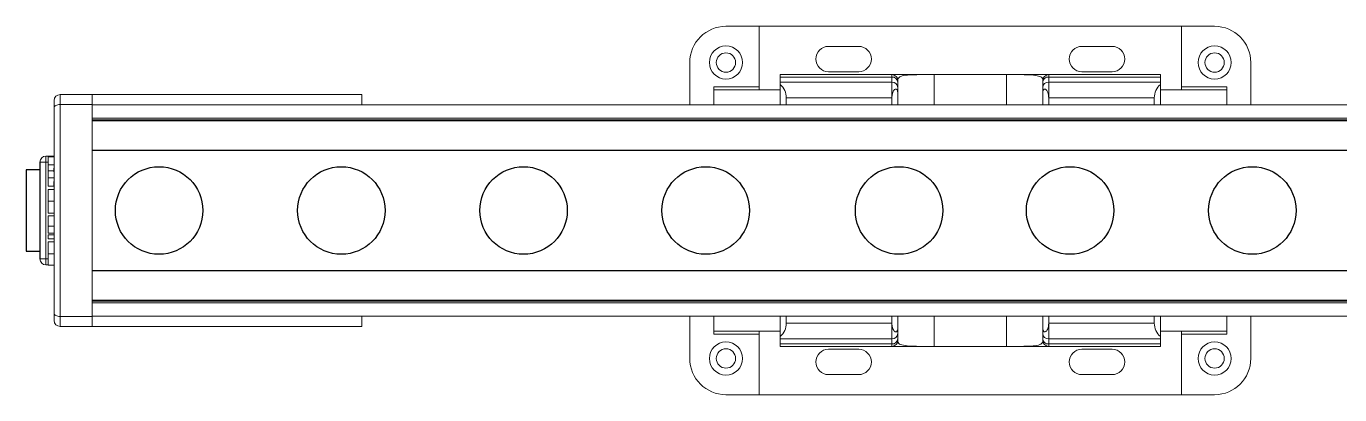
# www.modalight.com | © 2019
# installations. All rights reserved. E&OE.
# Model space of a CAD drawing. Header units: inches. Extents: x 0 to 17, y 0 to 10.3.
# Drawn here: x 0.03 to 8.52, y 0 to 2.38 of the extents above; entities that cross this region are included whole.
import ezdxf

# ---------------------------------------------------------------- set-up
doc = ezdxf.new("R2010")
doc.units = ezdxf.units.IN
doc.header["$MEASUREMENT"] = 0
doc.layers.add('MCG', color=7, linetype='Continuous')

msp = doc.modelspace()

# ---------------------------------------------------------------- linework, layer by layer
at = {"layer": 'MCG', "linetype": 'Continuous', "lineweight": 15}
for p, q in [((4.550118, 2.377965), (4.764524, 2.377965)), ((4.764524, 2.377965), (4.764524, 1.988135)), ((7.493337, 2.377965), (4.764524, 2.377965)), ((7.493337, 2.377965), (7.493337, 1.988135)), ((7.707743, 2.377965), (7.493337, 2.377965)), ((5.407744, 2.248577), (5.212829, 2.248577)), ((6.850117, 2.248577), (7.045032, 2.248577)), ((4.31622, 1.871185), (4.31622, 2.144067)), ((7.941641, 2.144067), (7.941641, 1.871185)), ((4.900965, 2.066101), (5.622151, 2.066101)), ((4.900965, 2.050432), (4.900965, 2.066101)), ((4.900965, 2.050432), (5.622151, 2.050432)), ((4.900965, 2.017264), (4.900965, 2.050432)), ((5.212829, 2.084848), (5.407744, 2.084848)), ((5.895032, 2.066101), (5.622151, 2.066101)), ((5.622151, 2.066101), (5.622151, 2.050432)), ((5.622151, 2.050432), (5.622151, 2.017264)), ((6.362829, 2.066101), (5.895032, 2.066101)), ((5.895032, 2.066101), (5.895032, 1.871185)), ((6.63571, 2.066101), (6.362829, 2.066101)), ((6.362829, 1.871185), (6.362829, 2.066101)), ((6.63571, 2.066101), (6.63571, 2.050432)), ((7.356896, 2.066101), (6.63571, 2.066101)), ((6.63571, 2.050432), (6.63571, 2.017264)), ((7.356896, 2.050432), (6.63571, 2.050432)), ((7.045032, 2.084848), (6.850117, 2.084848)), ((7.356896, 2.050432), (7.356896, 2.066101)), ((7.356896, 2.017264), (7.356896, 2.050432)), ((4.764524, 1.988135), (4.472152, 1.988135)), ((4.472152, 1.968643), (4.472152, 1.988135)), ((4.472152, 1.968643), (4.472152, 1.871185)), ((4.900965, 1.968643), (4.472152, 1.968643)), ((4.764524, 1.968643), (4.764524, 1.988135)), ((4.900965, 2.003151), (4.900965, 2.017264)), ((4.900965, 2.017264), (5.622151, 2.017264)), ((4.900965, 1.871185), (4.900965, 2.003151)), ((5.622151, 2.017264), (5.622151, 1.915983)), ((5.661134, 2.034339), (5.661134, 2.027118)), ((5.661134, 2.016672), (5.661134, 2.027118)), ((5.661134, 1.983503), (5.661134, 2.016672)), ((5.661134, 1.915983), (5.661134, 1.983503)), ((6.596727, 2.027118), (6.596727, 2.034339)), ((6.596727, 2.016672), (6.596727, 2.027118)), ((6.596727, 1.983503), (6.596727, 2.016672)), ((6.596727, 1.915983), (6.596727, 1.983503)), ((6.63571, 2.017264), (6.63571, 1.915983)), ((7.356896, 2.017264), (6.63571, 2.017264)), ((7.356896, 2.003151), (7.356896, 2.017264)), ((7.356896, 1.871185), (7.356896, 2.003151)), ((7.356896, 1.968643), (7.785709, 1.968643)), ((7.493337, 1.988135), (7.785709, 1.988135)), ((7.493337, 1.968643), (7.493337, 1.988135)), ((7.785709, 1.968643), (7.785709, 1.988135)), ((7.785709, 1.968643), (7.785709, 1.871185)), ((0.209302, 1.852742), (0.209302, 1.898525)), ((0.248285, 1.937508), (0.248285, 1.873412)), ((0.248285, 1.937508), (0.454895, 1.937508)), ((0.248285, 1.873412), (0.248285, 0.504656)), ((0.454895, 1.873412), (0.248285, 1.873412)), ((0.454895, 1.937508), (0.454895, 1.873412)), ((2.197437, 1.937508), (0.454895, 1.937508)), ((0.454895, 0.504656), (0.454895, 1.873412)), ((0.454895, 1.871185), (11.91593, 1.871185)), ((2.197437, 1.871185), (2.197437, 1.937508)), ((4.939948, 1.915983), (5.622151, 1.915983)), ((4.939948, 1.871185), (4.939948, 1.915983)), ((5.622151, 1.871185), (5.622151, 1.915983)), ((5.661134, 1.871185), (5.661134, 1.915983)), ((6.596727, 1.871185), (6.596727, 1.915983)), ((6.63571, 1.871185), (6.63571, 1.915983)), ((7.317913, 1.915983), (6.63571, 1.915983)), ((7.317913, 1.871185), (7.317913, 1.915983)), ((0.209302, 0.525326), (0.209302, 1.852742)), ((0.454895, 1.784205), (11.91593, 1.784205)), ((11.91593, 1.773728), (0.454895, 1.773728)), ((0.454895, 1.773706), (11.91593, 1.773706)), ((0.454895, 1.767555), (11.91593, 1.767555)), ((0.156675, 1.500898), (0.156675, 1.539881)), ((0.209302, 1.539881), (0.156675, 1.539881)), ((0.170319, 1.536034), (0.209302, 1.536034)), ((0.156675, 1.500898), (0.117692, 1.500898)), ((0.156675, 0.87717), (0.156675, 1.500898)), ((0.156675, 1.500898), (0.170319, 1.500898)), ((0.170319, 1.483138), (0.209302, 1.483138)), ((0.170319, 1.444303), (0.209302, 1.444303)), ((0.207634, 1.461915), (0.209302, 1.461915)), ((0.209302, 1.460247), (0.207634, 1.461915)), ((0.207634, 1.438092), (0.207634, 1.461915)), ((0.170319, 1.399209), (0.209302, 1.399209)), ((0.209302, 1.439761), (0.207634, 1.438092)), ((0.209302, 1.438092), (0.207634, 1.438092)), ((0.207634, 1.375354), (0.209302, 1.376265)), ((0.209302, 1.374364), (0.207634, 1.375354)), ((0.207634, 1.349298), (0.207634, 1.375354)), ((0.170319, 1.347018), (0.209302, 1.347018)), ((0.170319, 1.324449), (0.209302, 1.324449)), ((0.170319, 1.323788), (0.209302, 1.323788)), ((0.209302, 1.350966), (0.207634, 1.349298)), ((0.209302, 1.349298), (0.207634, 1.349298)), ((0.170319, 1.248631), (0.209302, 1.248631)), ((0.170319, 1.172107), (0.209302, 1.172107)), ((0.170319, 1.15518), (0.209302, 1.15518)), ((0.170319, 1.088487), (0.209302, 1.088487)), ((0.170319, 1.041674), (0.209302, 1.041674)), ((0.170319, 1.032626), (0.170319, 1.03105)), ((0.170319, 1.03105), (0.209302, 1.03105)), ((0.170319, 1.03105), (0.170319, 1.00566)), ((0.170319, 1.00566), (0.209302, 1.00566)), ((0.170319, 0.985912), (0.209302, 0.985912)), ((0.156675, 0.87717), (0.117692, 0.87717)), ((0.156675, 0.87717), (0.156675, 0.838187)), ((0.170319, 0.87717), (0.156675, 0.87717)), ((0.170319, 0.909433), (0.209302, 0.909433)), ((0.156675, 0.838187), (0.170319, 0.838187)), ((0.170319, 0.836391), (0.209302, 0.836391)), ((0.454895, 0.61041), (11.91593, 0.61041)), ((0.454895, 0.604259), (11.91593, 0.604259)), ((0.454895, 0.604237), (11.91593, 0.604237)), ((0.209302, 0.479543), (0.209302, 0.525326)), ((11.91593, 0.59376), (0.454895, 0.59376)), ((0.248285, 0.504656), (0.454895, 0.504656)), ((0.248285, 0.504656), (0.248285, 0.44056)), ((0.454895, 0.44056), (0.248285, 0.44056)), ((11.91593, 0.506779), (0.454895, 0.506779)), ((0.454895, 0.504656), (0.454895, 0.44056)), ((2.197437, 0.44056), (0.454895, 0.44056)), ((2.197437, 0.506779), (2.197437, 0.44056)), ((4.31622, 0.233898), (4.31622, 0.506779)), ((4.472152, 0.506779), (4.472152, 0.409322)), ((4.900965, 0.374813), (4.900965, 0.506779)), ((4.939948, 0.461982), (4.939948, 0.506779)), ((4.939948, 0.461982), (5.622151, 0.461982)), ((5.622151, 0.461982), (5.622151, 0.506779)), ((5.622151, 0.461982), (5.622151, 0.360701)), ((5.661134, 0.461982), (5.661134, 0.506779)), ((5.661134, 0.394462), (5.661134, 0.461982)), ((5.895032, 0.506779), (5.895032, 0.311864)), ((6.362829, 0.311864), (6.362829, 0.506779)), ((6.596727, 0.461982), (6.596727, 0.506779)), ((6.596727, 0.394462), (6.596727, 0.461982)), ((6.63571, 0.461982), (6.63571, 0.506779)), ((6.63571, 0.461982), (6.63571, 0.360701)), ((7.317913, 0.461982), (6.63571, 0.461982)), ((7.317913, 0.461982), (7.317913, 0.506779)), ((7.356896, 0.374813), (7.356896, 0.506779)), ((7.785709, 0.506779), (7.785709, 0.409322)), ((7.941641, 0.506779), (7.941641, 0.233898)), ((4.472152, 0.409322), (4.472152, 0.38983)), ((4.472152, 0.409322), (4.900965, 0.409322)), ((4.764524, 0.38983), (4.472152, 0.38983)), ((4.764524, 0.38983), (4.764524, 0.409322)), ((4.764524, 0), (4.764524, 0.38983)), ((4.900965, 0.360701), (4.900965, 0.374813)), ((4.900965, 0.360701), (5.622151, 0.360701)), ((4.900965, 0.327532), (4.900965, 0.360701)), ((5.622151, 0.360701), (5.622151, 0.327532)), ((5.661134, 0.361293), (5.661134, 0.394462)), ((5.661134, 0.350847), (5.661134, 0.361293)), ((5.661134, 0.350847), (5.661134, 0.343626)), ((6.596727, 0.361293), (6.596727, 0.394462)), ((6.596727, 0.350847), (6.596727, 0.361293)), ((6.596727, 0.343626), (6.596727, 0.350847)), ((7.356896, 0.360701), (6.63571, 0.360701)), ((6.63571, 0.360701), (6.63571, 0.327532)), ((7.785709, 0.409322), (7.356896, 0.409322)), ((7.356896, 0.360701), (7.356896, 0.374813)), ((7.356896, 0.327532), (7.356896, 0.360701)), ((7.493337, 0.38983), (7.493337, 0.409322)), ((7.493337, 0), (7.493337, 0.38983)), ((7.493337, 0.38983), (7.785709, 0.38983)), ((7.785709, 0.409322), (7.785709, 0.38983)), ((4.900965, 0.327532), (5.622151, 0.327532)), ((4.900965, 0.311864), (4.900965, 0.327532)), ((4.900965, 0.311864), (5.622151, 0.311864)), ((5.407744, 0.293117), (5.212829, 0.293117)), ((5.622151, 0.327532), (5.622151, 0.311864)), ((5.622151, 0.311864), (5.895032, 0.311864)), ((5.895032, 0.311864), (6.362829, 0.311864)), ((6.362829, 0.311864), (6.63571, 0.311864)), ((7.356896, 0.327532), (6.63571, 0.327532)), ((6.63571, 0.327532), (6.63571, 0.311864)), ((7.356896, 0.311864), (6.63571, 0.311864)), ((6.850117, 0.293117), (7.045032, 0.293117)), ((7.356896, 0.311864), (7.356896, 0.327532)), ((5.212829, 0.129388), (5.407744, 0.129388)), ((7.045032, 0.129388), (6.850117, 0.129388)), ((4.550118, 0), (4.764524, 0)), ((4.764524, 0), (7.493337, 0)), ((7.707743, 0), (7.493337, 0))]:
    msp.add_line(p, q, dxfattribs=at)
at = {"layer": 'MCG'}
for p, q in [((0.454895, 1.578864), (11.91593, 1.578864)), ((0.117692, 1.451195), (0.029195, 1.451195)), ((0.029195, 1.451195), (0.029195, 0.926873)), ((0.117692, 1.500898), (0.117692, 0.87717)), ((0.029195, 0.926873), (0.117692, 0.926873)), ((11.91593, 0.799204), (0.454895, 0.799204))]:
    msp.add_line(p, q, dxfattribs=at)
at = {"layer": 'MCG', "linetype": 'Continuous', "lineweight": 15, "flags": 128}
for points in [[(0.248285, 1.873412), (0.24068, 1.873015), (0.233367, 1.871839), (0.226627, 1.869929), (0.22072, 1.867358), (0.215872, 1.864226), (0.21227, 1.860652), (0.210051, 1.856775), (0.209302, 1.852742)], [(0.248285, 0.504656), (0.24068, 0.505053), (0.233367, 0.506229), (0.226627, 0.508139), (0.22072, 0.51071), (0.215872, 0.513842), (0.21227, 0.517416), (0.210051, 0.521293), (0.209302, 0.525326)]]:
    msp.add_lwpolyline(points, dxfattribs=at)
at = {"layer": 'MCG', "linetype": 'Continuous', "lineweight": 15}
for centre, radius in [((4.550118, 2.144067), 0.107203), ((7.707743, 2.144067), 0.107203), ((4.550118, 2.144067), 0.062373), ((7.707743, 2.144067), 0.062373), ((4.550118, 0.233898), 0.107203), ((7.707743, 0.233898), 0.107203), ((4.550118, 0.233898), 0.062373), ((7.707743, 0.233898), 0.062373)]:
    msp.add_circle(centre, radius, dxfattribs=at)
at = {"layer": 'MCG'}
for centre in [(0.887607, 1.189034), (2.064894, 1.189034), (3.242182, 1.189034), (4.41947, 1.189034), (5.668876, 1.189034), (6.774045, 1.189034), (7.951332, 1.189034)]:
    msp.add_circle(centre, 0.282627, dxfattribs=at)
at = {"layer": 'MCG', "linetype": 'Continuous', "lineweight": 15}
for centre, radius, start, end in [((4.550118, 2.144067), 0.233898, 90, 180), ((7.707743, 2.144067), 0.233898, 0, 90), ((5.212829, 2.166712), 0.081864, 90, 270), ((5.407744, 2.166712), 0.081864, 270, 90), ((6.850117, 2.166712), 0.081864, 90, 270), ((7.045032, 2.166712), 0.081864, 270, 90), ((5.622151, 2.027118), 0.038983, 0, 90), ((5.624588, 2.013859), 0.036655, 4.4019497, 93.811261), ((6.63571, 2.027118), 0.038983, 90, 180), ((6.633273, 2.013859), 0.036655, 86.188739, 175.5980503), ((4.822999, 1.915983), 0.116949, 0, 48.1896851), ((5.624588, 1.98069), 0.036655, 4.4019497, 93.811261), ((6.633273, 1.98069), 0.036655, 86.188739, 175.5980503), ((7.434862, 1.915983), 0.116949, 131.8103149, 180), ((0.248285, 1.898525), 0.038983, 90, 180), ((0.156675, 1.500898), 0.038983, 90, 180), ((0.156675, 0.87717), 0.038983, 180, 270), ((0.248285, 0.479543), 0.038983, 180, 270), ((4.822999, 0.461982), 0.116949, 311.8103149, 0), ((7.434862, 0.461982), 0.116949, 180, 228.1896851), ((5.624588, 0.397275), 0.036655, 266.188739, 355.5980503), ((5.624588, 0.364106), 0.036655, 266.188739, 355.5980503), ((5.622151, 0.350847), 0.038983, 270, 0), ((6.633273, 0.397275), 0.036655, 184.4019497, 273.811261), ((6.633273, 0.364106), 0.036655, 184.4019497, 273.811261), ((6.63571, 0.350847), 0.038983, 180, 270), ((5.212829, 0.211253), 0.081864, 90, 270), ((5.407744, 0.211253), 0.081864, 270, 90), ((6.850117, 0.211253), 0.081864, 90, 270), ((7.045032, 0.211253), 0.081864, 270, 90), ((4.550118, 0.233898), 0.233898, 180, 270), ((7.707743, 0.233898), 0.233898, 270, 0)]:
    msp.add_arc(centre, radius, start, end, dxfattribs=at)
for points, knots in [([(5.661134, 2.034339), (5.663525, 2.040657), (5.66831, 2.0533), (5.707073, 2.062355), (5.764837, 2.06579), (5.830891, 2.066112), (5.87591, 2.066104), (5.895032, 2.066101)], [0, 0, 0, 0, 0.21252972, 0.42527149, 0.63417016, 0.84460832, 1, 1, 1, 1]), ([(6.362829, 2.066101), (6.389107, 2.066119), (6.441667, 2.066155), (6.511658, 2.065289), (6.564191, 2.060364), (6.592566, 2.050032), (6.595496, 2.038981), (6.596727, 2.034339)], [0, 0, 0, 0, 0.2129967, 0.42600997, 0.63834824, 0.8481059, 1, 1, 1, 1]), ([(5.622151, 1.915983), (5.622728, 1.925034), (5.623694, 1.940205), (5.63019, 1.957552), (5.636691, 1.967062), (5.642429, 1.971485), (5.647172, 1.972731), (5.651163, 1.971856), (5.654409, 1.969252), (5.657372, 1.964521), (5.661314, 1.951058), (5.661088, 1.933934), (5.661124, 1.920051), (5.661134, 1.915983)], [0, 0, 0, 0, 0.19525527, 0.32724513, 0.41700006, 0.47889462, 0.52473358, 0.56257507, 0.60051523, 0.6368395, 0.69785372, 0.91144716, 1, 1, 1, 1]), ([(6.63571, 1.915983), (6.635133, 1.925034), (6.634167, 1.940205), (6.627671, 1.957552), (6.62117, 1.967062), (6.615432, 1.971485), (6.61069, 1.972731), (6.606698, 1.971856), (6.603452, 1.969252), (6.600489, 1.964521), (6.596547, 1.951058), (6.596773, 1.933934), (6.596737, 1.920051), (6.596727, 1.915983)], [0, 0, 0, 0, 0.19525527, 0.32724513, 0.41700006, 0.47889462, 0.52473358, 0.56257507, 0.60051523, 0.6368395, 0.69785372, 0.91144716, 1, 1, 1, 1]), ([(0.170319, 1.536034), (0.170319, 1.534888), (0.170319, 1.532597), (0.170319, 1.518204), (0.170319, 1.500816), (0.170319, 1.489034), (0.170319, 1.483138)], [0, 0, 0, 0, 0.27957149, 0.55881968, 0.7792329, 1, 1, 1, 1]), ([(0.170319, 1.483138), (0.170319, 1.47878), (0.170319, 1.470066), (0.170319, 1.455772), (0.170319, 1.448652), (0.170319, 1.444303)], [0, 0, 0, 0, 0.28033845, 0.56050936, 1, 1, 1, 1]), ([(0.170319, 1.444303), (0.170319, 1.441227), (0.170319, 1.43507), (0.170319, 1.419628), (0.170319, 1.406946), (0.170319, 1.399209)], [0, 0, 0, 0, 0.2801708, 0.56078856, 1, 1, 1, 1]), ([(0.170319, 1.399209), (0.170319, 1.391827), (0.170319, 1.377056), (0.170319, 1.360037), (0.170319, 1.349006), (0.170319, 1.34768), (0.170319, 1.347018)], [0, 0, 0, 0, 0.27967432, 0.55958837, 0.77994821, 1, 1, 1, 1]), ([(0.170319, 1.324449), (0.170319, 1.324258), (0.170319, 1.323917), (0.170319, 1.323827), (0.170319, 1.323788)], [0, 0, 0, 0, 0.5588398, 1, 1, 1, 1]), ([(0.170319, 1.323788), (0.170319, 1.32225), (0.170319, 1.319171), (0.170319, 1.298669), (0.170319, 1.274341), (0.170319, 1.257198), (0.170319, 1.248631)], [0, 0, 0, 0, 0.27936457, 0.55920791, 0.77972561, 1, 1, 1, 1]), ([(0.170319, 1.248631), (0.170319, 1.237509), (0.170319, 1.215294), (0.170319, 1.189544), (0.170319, 1.174236), (0.170319, 1.172817), (0.170319, 1.172107)], [0, 0, 0, 0, 0.28009096, 0.55949404, 0.77959733, 1, 1, 1, 1]), ([(0.170319, 1.15518), (0.170319, 1.15433), (0.170319, 1.152632), (0.170319, 1.136051), (0.170319, 1.113483), (0.170319, 1.096814), (0.170319, 1.088487)], [0, 0, 0, 0, 0.28030593, 0.55995338, 0.78018038, 1, 1, 1, 1]), ([(0.170319, 1.088487), (0.170319, 1.079249), (0.170319, 1.062782), (0.170319, 1.048114), (0.170319, 1.041674)], [0, 0, 0, 0, 0.56095919, 1, 1, 1, 1]), ([(0.170319, 0.985912), (0.170319, 0.984765), (0.170319, 0.982476), (0.170319, 0.962278), (0.170319, 0.936041), (0.170319, 0.918309), (0.170319, 0.909433)], [0, 0, 0, 0, 0.28009804, 0.55897154, 0.77920797, 1, 1, 1, 1]), ([(0.170319, 0.909433), (0.170319, 0.899005), (0.170319, 0.87819), (0.170319, 0.853023), (0.170319, 0.838755), (0.170319, 0.83718), (0.170319, 0.836391)], [0, 0, 0, 0, 0.28034802, 0.55959101, 0.77964829, 1, 1, 1, 1]), ([(5.661134, 0.461982), (5.661222, 0.452467), (5.661341, 0.439615), (5.66002, 0.423525), (5.658121, 0.41521), (5.655029, 0.409395), (5.651656, 0.406341), (5.647872, 0.405304), (5.643459, 0.406039), (5.637812, 0.409706), (5.630948, 0.418801), (5.624453, 0.435501), (5.62225, 0.451297), (5.622161, 0.460868), (5.622151, 0.461982)], [0, 0, 0, 0, 0.20610845, 0.27837365, 0.35116418, 0.39237817, 0.43390311, 0.47087292, 0.50839607, 0.56859549, 0.6580832, 0.79227022, 0.97582955, 1, 1, 1, 1]), ([(6.596727, 0.461982), (6.596639, 0.452467), (6.59652, 0.439615), (6.597841, 0.423525), (6.59974, 0.41521), (6.602832, 0.409395), (6.606205, 0.406341), (6.609989, 0.405304), (6.614402, 0.406039), (6.620049, 0.409706), (6.626913, 0.418801), (6.633408, 0.435501), (6.635611, 0.451297), (6.6357, 0.460868), (6.63571, 0.461982)], [0, 0, 0, 0, 0.20610845, 0.27837365, 0.35116418, 0.39237817, 0.43390311, 0.47087292, 0.50839607, 0.56859549, 0.6580832, 0.79227022, 0.97582955, 1, 1, 1, 1]), ([(5.895032, 0.311864), (5.868754, 0.311846), (5.816194, 0.311809), (5.746203, 0.312676), (5.693671, 0.317601), (5.665295, 0.327933), (5.662365, 0.338984), (5.661134, 0.343626)], [0, 0, 0, 0, 0.2129967, 0.42600997, 0.63834824, 0.8481059, 1, 1, 1, 1]), ([(6.596727, 0.343626), (6.594336, 0.337307), (6.589551, 0.324665), (6.550788, 0.31561), (6.493024, 0.312175), (6.42697, 0.311853), (6.381951, 0.311861), (6.362829, 0.311864)], [0, 0, 0, 0, 0.21252972, 0.42527149, 0.63417016, 0.84460832, 1, 1, 1, 1])]:
    msp.add_open_spline(points, degree=3, knots=knots, dxfattribs=at)

doc.saveas('drawing.dxf')
